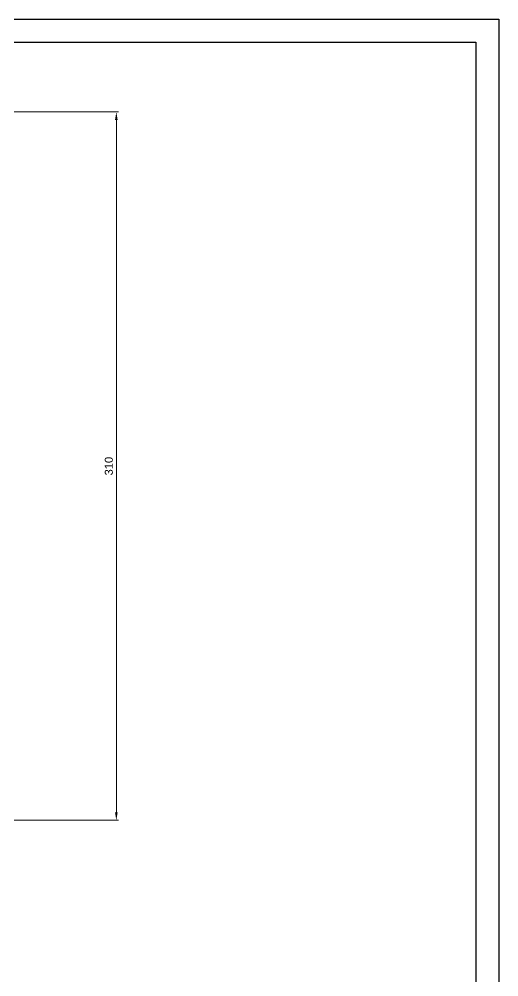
# Model space of a CAD drawing. Header units: millimetres. Extents: x 5847 to 9233, y 737 to 1578.
# Drawn here: x 9023.1 to 9232.9, y 1159 to 1577.7 of the extents above; entities that cross this region are included whole.
import ezdxf

# ---------------------------------------------------------------- set-up
doc = ezdxf.new("R2010")
doc.units = ezdxf.units.MM
doc.header["$PDMODE"] = 35
doc.layers.add('AM_INV', color=253, linetype='Continuous', lineweight=0)
doc.layers.add('DRAWING_LINE', color=7, linetype='Continuous')
doc.styles.add('Annotative', font='arial.ttf')
doc.dimstyles.new('aaaa$0', dxfattribs={"dimtxt": 3.5, "dimasz": 3.5, "dimexe": 1, "dimexo": 1, "dimgap": 1.5, "dimtad": 1, "dimdsep": 46, "dimtxsty": 'Annotative', "dimcen": 0, "dimclrd": 66, "dimclre": 66, "dimclrt": 2, "dimadec": 0, "dimazin": 2, "dimtp": 0.1, "dimtm": 0.1, "dimtfac": 0.71, "dimtmove": 0, "dimatfit": 3, "dimfxl": 1, "dimlwd": 5, "dimlwe": 5, "dimarcsym": 1})

# ---------------------------------------------------------------- blocks, each defined once
blk = doc.blocks.new('*D333')
at = {"layer": 'AM_INV', "color": 66, "lineweight": 5, "transparency": 16777216}
for p, q in [((8861.456389782616, 1537.098605197605), (9066.618496817091, 1537.098605197605)), ((9065.618496817091, 1533.598605197605), (9065.618496817091, 1230.937277928569)), ((8956.456389782299, 1227.437277928569), (9066.618496817091, 1227.437277928569))]:
    blk.add_line(p, q, dxfattribs=at)
at = {"layer": 'AM_INV', "color": 66, "transparency": 16777216}
for points in [[(9065.035163483757, 1533.598605197605), (9066.201830150425, 1533.598605197605), (9065.618496817091, 1537.098605197605)], [(9065.035163483757, 1230.937277928569), (9066.201830150425, 1230.937277928569), (9065.618496817091, 1227.437277928569)]]:
    blk.add_solid(points, dxfattribs=at)
at = {"layer": 'Defpoints', "color": 0, "transparency": 16777216}
for p in [(8860.456389782616, 1537.098605197605), (8955.456389782299, 1227.437277928569), (9065.618496817091, 1227.437277928569)]:
    blk.add_point(p, dxfattribs=at)
at = {"layer": 'AM_INV', "color": 2, "transparency": 16777216, "insert": (9062.330297635643, 1382.267941563084), "char_height": 3.5, "attachment_point": 5, "rotation": 90, "style": 'Annotative'}
blk.add_mtext('310', dxfattribs=at)

msp = doc.modelspace()

# ---------------------------------------------------------------- linework, layer by layer
at = {"layer": 'DRAWING_LINE'}
for p, q in [((8043.932142588227, 1577.683598215561), (9232.932142588226, 1577.68359821556)), ((8063.932142588228, 1567.683598215561), (9222.932142588228, 1567.68359821556))]:
    msp.add_line(p, q, dxfattribs=at)
for points in [[(9232.932142588226, 1577.68359821556), (9232.93214258823, 736.6835982155601), (8043.932142588229, 736.6835982155596)], [(9222.932142588228, 1567.68359821556), (9222.93214258823, 746.6835982155602), (8063.932142588229, 746.6835982155596)]]:
    msp.add_lwpolyline(points, dxfattribs=at)

# ---------------------------------------------------------------- dimensions: what is measured, and where the dimension line sits
at = {"layer": 'AM_INV'}
dim = msp.add_linear_dim(base=(9065.618496817091, 1227.437277928569), p1=(8860.456389782612, 1537.098605197604), p2=(8955.456389782295, 1227.437277928568), angle=90, text='310', dimstyle='aaaa$0', override={"dimpost": ''}, dxfattribs=at)
dim.commit()
dim.dimension.update_dxf_attribs({"geometry": '*D333', "text_midpoint": (9062.330297635643, 1382.267941563084)})

doc.saveas('drawing.dxf')
